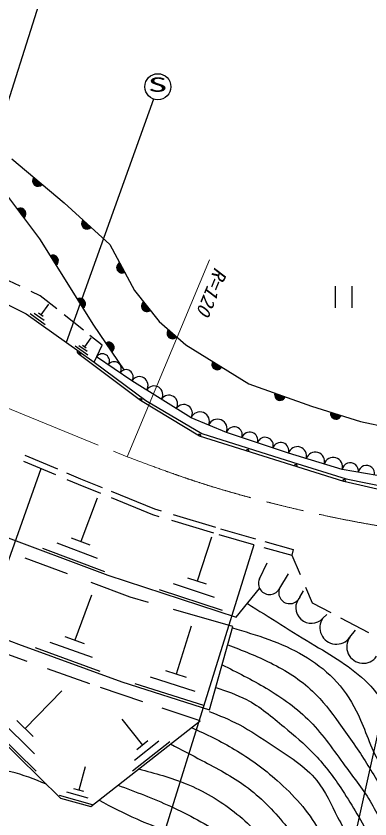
# Model space of a CAD drawing. Units: millimetres, scale not verified. Extents: x 40000 to 680000, y 20000 to 380000.
# Drawn here: x 311468 to 344048, y 240744 to 314634 of the extents above; entities that cross this region are included whole.
import ezdxf
from ezdxf.enums import TextEntityAlignment as Align

# ---------------------------------------------------------------- set-up
doc = ezdxf.new("R2010")
doc.units = ezdxf.units.MM
doc.header["$LTSCALE"] = 1000
doc.linetypes.add('CHAIN', pattern=[18.5, 12, -1.5, 3.5, -1.5])
for name, color, linetype, lineweight in [('M-BGD', 7, 'Continuous', 25), ('M-BMK', 2, 'CHAIN', 13), ('M-STR-HTXT', 7, 'Continuous', 13), ('M-STR-STR3', 7, 'Continuous', 25), ('M-STR-STRC', 7, 'Continuous', 25)]:
    doc.layers.add(name, color=color, linetype=linetype, lineweight=lineweight)
doc.styles.add('ＭＳ ゴシック', font='')
doc.styles.get('ＭＳ ゴシック').set_extended_font_data('MS Gothic')

msp = doc.modelspace()

# ---------------------------------------------------------------- linework, layer by layer
at = {"layer": 'M-BGD'}
for p, q in [((311090, 301489), (315900, 297448)), ((310128, 298781), (313626, 294118)), ((315900, 297448), (320094, 293600)), ((313626, 294118), (318604, 286178)), ((320094, 293600), (322364, 289368)), ((311837, 289773), (309592, 290834)), ((340889, 287768), (340889, 289768)), ((342389, 289768), (342389, 287768)), ((307843, 289524), (312386, 287227)), ((313691, 288898), (312868, 289287)), ((322364, 289368), (324635, 286520)), ((315216, 287681), (313691, 288898)), ((314448, 288117), (313748, 287137)), ((312386, 287227), (318652, 282788)), ((314158, 286217), (312758, 287217)), ((314058, 286607), (313148, 287257)), ((313958, 286987), (313538, 287287)), ((317670, 285722), (315886, 287146)), ((318604, 286178), (321396, 282063)), ((324635, 286520), (327097, 284365)), ((319383, 284355), (318270, 285243)), ((318338, 285027), (317758, 284207)), ((318088, 283427), (316908, 284267)), ((318008, 283757), (317248, 284297)), ((317928, 284077), (317578, 284327)), ((318652, 282788), (319383, 284355)), ((327097, 284365), (332884, 280796)), ((322930, 279264), (317276, 283474)), ((322138, 281075), (318871, 283258)), ((318652, 282788), (323409, 279251)), ((327579, 277654), (322138, 281075)), ((332884, 280796), (338656, 278739)), ((328342, 275976), (322930, 279264)), ((323409, 279251), (328556, 276221)), ((338656, 278739), (343173, 277333)), ((330837, 276319), (327579, 277654)), ((343173, 277333), (349045, 276079)), ((341654, 271806), (328342, 275976)), ((328556, 276221), (336929, 273582)), ((336538, 274396), (330837, 276319)), ((312288, 274216), (315271, 272955)), ((341490, 272898), (336538, 274396)), ((312155, 273675), (315102, 272429)), ((336929, 273582), (341848, 272051)), ((293467, 273127), (319909, 263167)), ((347452, 271888), (341490, 272898)), ((316097, 272606), (317396, 272057)), ((316135, 271993), (317185, 271549)), ((317396, 272057), (319389, 271248)), ((341848, 272051), (345986, 271204)), ((317185, 271549), (319234, 270717)), ((346185, 270764), (341654, 271806)), ((320227, 270908), (324227, 269285)), ((318938, 270277), (317428, 266277)), ((320223, 270316), (324044, 268766)), ((324227, 269285), (324834, 269101)), ((324044, 268766), (324619, 268592)), ((325788, 268237), (329651, 267066)), ((325920, 268772), (329825, 267588)), ((330123, 266923), (333326, 266010)), ((330278, 267450), (333507, 266531)), ((318968, 264717), (315248, 266117)), ((318288, 265947), (316568, 266597)), ((329458, 266677), (328138, 262617)), ((334357, 266288), (336992, 265538)), ((319648, 263477), (313928, 265637)), ((334273, 265740), (336842, 265009)), ((336992, 265538), (336842, 265009)), ((316209, 263305), (312321, 264757)), ((336842, 265009), (337615, 263227)), ((333874, 262830), (334584, 264300)), ((319909, 263167), (331741, 259302)), ((335737, 261996), (336540, 263290)), ((295477, 262939), (311682, 256844)), ((321985, 261149), (318373, 262497)), ((329738, 261137), (325968, 262367)), ((329008, 262337), (327268, 262897)), ((330468, 259937), (324668, 261827)), ((331741, 259302), (333888, 261965)), ((337600, 261162), (337929, 261744)), ((338112, 262081), (338734, 260645)), ((296977, 260907), (315552, 242671)), ((318408, 261347), (316888, 257187)), ((323659, 260668), (321985, 261149)), ((338734, 260645), (340449, 259734)), ((331418, 258440), (325951, 260010)), ((339713, 259215), (340075, 259566)), ((341348, 259256), (343924, 257888)), ((327598, 258487), (326198, 254067)), ((329290, 250797), (331418, 258440)), ((342188, 257463), (342726, 258115)), ((317778, 256857), (315988, 257507)), ((311682, 256844), (321211, 253361)), ((319208, 254307), (313248, 256487)), ((318498, 255587), (314618, 256997)), ((312485, 255242), (310714, 255876)), ((318251, 253179), (314363, 254570)), ((327148, 253767), (325248, 254367)), ((327958, 252477), (323848, 253777)), ((323148, 251529), (319228, 252829)), ((321211, 253361), (329290, 250797)), ((328758, 251177), (322438, 253177)), ((315698, 252537), (312298, 249067)), ((328419, 249781), (324934, 250937)), ((313308, 245147), (308348, 250017)), ((313178, 246747), (309948, 249907)), ((313038, 248337), (311548, 249797)), ((318357, 241897), (328419, 249781)), ((321208, 249927), (323098, 247527)), ((325618, 247837), (322178, 245147)), ((324618, 247887), (322378, 246137)), ((323608, 247927), (322578, 247117)), ((317828, 245527), (317248, 243397)), ((318108, 242667), (316128, 243207)), ((317698, 243267), (316788, 243517)), ((318518, 242057), (315468, 242897)), ((315552, 242671), (318357, 241897))]:
    msp.add_line(p, q, dxfattribs=at)
for centre, radius, start, end in [((313495, 299469), 500, 139.96974, 319.96974), ((313495, 299469), 500, 139.96974, 319.96974), ((313495, 299469), 450, 139.96974, 319.96974), ((313495, 299469), 400, 139.96974, 319.96974), ((313495, 299469), 350, 139.96974, 319.96974), ((313495, 299469), 300, 139.96974, 319.96974), ((313495, 299469), 250, 139.96974, 319.96974), ((313495, 299469), 200, 139.96974, 319.96974), ((313495, 299469), 150, 139.96974, 319.96974), ((313495, 299469), 100, 139.96974, 319.96974), ((313495, 299469), 50, 139.96974, 319.96974), ((311877, 296449), 500, 306.8699, 126.8699), ((311877, 296449), 500, 306.8699, 126.8699), ((311877, 296449), 450, 306.8699, 126.8699), ((311877, 296449), 400, 306.8699, 126.8699), ((311877, 296449), 350, 306.8699, 126.8699), ((311877, 296449), 300, 306.8699, 126.8699), ((311877, 296449), 250, 306.8699, 126.8699), ((311877, 296449), 200, 306.8699, 126.8699), ((311877, 296449), 150, 306.8699, 126.8699), ((311877, 296449), 100, 306.8699, 126.8699), ((311877, 296449), 50, 306.8699, 126.8699), ((317997, 295524), 500, 137.46576, 317.46576), ((317997, 295524), 500, 137.46576, 317.46576), ((317997, 295524), 450, 137.46576, 317.46576), ((317997, 295524), 400, 137.46576, 317.46576), ((317997, 295524), 350, 137.46576, 317.46576), ((317997, 295524), 300, 137.46576, 317.46576), ((317997, 295524), 250, 137.46576, 317.46576), ((317997, 295524), 200, 137.46576, 317.46576), ((317997, 295524), 150, 137.46576, 317.46576), ((317997, 295524), 100, 137.46576, 317.46576), ((317997, 295524), 50, 137.46576, 317.46576), ((314870, 292133), 500, 302.08706, 122.08706), ((314870, 292133), 500, 302.08706, 122.08706), ((314870, 292133), 450, 302.08706, 122.08706), ((314870, 292133), 400, 302.08706, 122.08706), ((314870, 292133), 350, 302.08706, 122.08706), ((314870, 292133), 300, 302.08706, 122.08706), ((314870, 292133), 250, 302.08706, 122.08706), ((314870, 292133), 200, 302.08706, 122.08706), ((314870, 292133), 150, 302.08706, 122.08706), ((314870, 292133), 100, 302.08706, 122.08706), ((314870, 292133), 50, 302.08706, 122.08706), ((321229, 291484), 500, 118.20749, 298.20749), ((321229, 291484), 500, 118.20749, 298.20749), ((321229, 291484), 450, 118.20749, 298.20749), ((321229, 291484), 400, 118.20749, 298.20749), ((321229, 291484), 350, 118.20749, 298.20749), ((321229, 291484), 300, 118.20749, 298.20749), ((321229, 291484), 250, 118.20749, 298.20749), ((321229, 291484), 200, 118.20749, 298.20749), ((321229, 291484), 150, 118.20749, 298.20749), ((321229, 291484), 100, 118.20749, 298.20749), ((321229, 291484), 50, 118.20749, 298.20749), ((317359, 288163), 500, 302.08706, 122.08706), ((317359, 288163), 500, 302.08706, 122.08706), ((317359, 288163), 450, 302.08706, 122.08706), ((317359, 288163), 400, 302.08706, 122.08706), ((317359, 288163), 350, 302.08706, 122.08706), ((317359, 288163), 300, 302.08706, 122.08706), ((317359, 288163), 250, 302.08706, 122.08706), ((317359, 288163), 200, 302.08706, 122.08706), ((317359, 288163), 150, 302.08706, 122.08706), ((317359, 288163), 100, 302.08706, 122.08706), ((317359, 288163), 50, 302.08706, 122.08706), ((323499, 287944), 500, 128.56526, 308.56526), ((323499, 287944), 500, 128.56526, 308.56526), ((323499, 287944), 450, 128.56526, 308.56526), ((323499, 287944), 400, 128.56526, 308.56526), ((323499, 287944), 350, 128.56526, 308.56526), ((323499, 287944), 300, 128.56526, 308.56526), ((323499, 287944), 250, 128.56526, 308.56526), ((323499, 287944), 200, 128.56526, 308.56526), ((323499, 287944), 150, 128.56526, 308.56526), ((323499, 287944), 100, 128.56526, 308.56526), ((323499, 287944), 50, 128.56526, 308.56526), ((325866, 285443), 500, 138.81407, 318.81407), ((325866, 285443), 500, 138.81407, 318.81407), ((325866, 285443), 450, 138.81407, 318.81407), ((325866, 285443), 400, 138.81407, 318.81407), ((325866, 285443), 350, 138.81407, 318.81407), ((325866, 285443), 300, 138.81407, 318.81407), ((325866, 285443), 250, 138.81407, 318.81407), ((325866, 285443), 200, 138.81407, 318.81407), ((325866, 285443), 150, 138.81407, 318.81407), ((325866, 285443), 100, 138.81407, 318.81407), ((325866, 285443), 50, 138.81407, 318.81407), ((320000, 284120), 500, 304.15969, 124.15969), ((320000, 284120), 500, 304.15969, 124.15969), ((320000, 284120), 450, 304.15969, 124.15969), ((320000, 284120), 400, 304.15969, 124.15969), ((317575, 283875), 500, 188.32565, 233.32565), ((320000, 284120), 350, 304.15969, 124.15969), ((320000, 284120), 300, 304.15969, 124.15969), ((320000, 284120), 250, 304.15969, 124.15969), ((320000, 284120), 200, 304.15969, 124.15969), ((320000, 284120), 150, 304.15969, 124.15969), ((320000, 284120), 100, 304.15969, 124.15969), ((320000, 284120), 50, 304.15969, 124.15969), ((317276, 283474), 150, 323.32565, 143.32565), ((319416, 282894), 655, 326.25372, 146.25372), ((320505, 282166), 655, 326.25372, 146.25372), ((329991, 282581), 500, 148.33737, 328.33737), ((329991, 282581), 500, 148.33737, 328.33737), ((329991, 282581), 450, 148.33737, 328.33737), ((329991, 282581), 400, 148.33737, 328.33737), ((329991, 282581), 350, 148.33737, 328.33737), ((329991, 282581), 300, 148.33737, 328.33737), ((329991, 282581), 250, 148.33737, 328.33737), ((329991, 282581), 200, 148.33737, 328.33737), ((329991, 282581), 150, 148.33737, 328.33737), ((329991, 282581), 100, 148.33737, 328.33737), ((329991, 282581), 50, 148.33737, 328.33737), ((321594, 281439), 655, 326.25372, 146.25372), ((322818, 280647), 803, 327.84068, 147.84068), ((324178, 279792), 803, 327.84068, 147.84068), ((322930, 279264), 150, 328.72519, 143.32565), ((325539, 278937), 803, 327.84068, 147.84068), ((335770, 279767), 500, 160.37774, 340.37774), ((335770, 279767), 500, 160.37774, 340.37774), ((335770, 279767), 450, 160.37774, 340.37774), ((335770, 279767), 400, 160.37774, 340.37774), ((335770, 279767), 350, 160.37774, 340.37774), ((335770, 279767), 300, 160.37774, 340.37774), ((335770, 279767), 250, 160.37774, 340.37774), ((335770, 279767), 200, 160.37774, 340.37774), ((335770, 279767), 150, 160.37774, 340.37774), ((335770, 279767), 100, 160.37774, 340.37774), ((335770, 279767), 50, 160.37774, 340.37774), ((326899, 278082), 803, 327.84068, 147.84068), ((328393, 277320), 880, 337.70637, 157.70637), ((340914, 278036), 500, 162.7185, 342.7185), ((340914, 278036), 500, 162.7185, 342.7185), ((340914, 278036), 450, 162.7185, 342.7185), ((340914, 278036), 400, 162.7185, 342.7185), ((340914, 278036), 350, 162.7185, 342.7185), ((340914, 278036), 300, 162.7185, 342.7185), ((340914, 278036), 250, 162.7185, 342.7185), ((340914, 278036), 200, 162.7185, 342.7185), ((340914, 278036), 150, 162.7185, 342.7185), ((340914, 278036), 100, 162.7185, 342.7185), ((340914, 278036), 50, 162.7185, 342.7185), ((330022, 276652), 880, 337.70637, 157.70637), ((331549, 276078), 752, 341.36883, 161.36883), ((332975, 275598), 752, 341.36883, 161.36883), ((328342, 275976), 150, 342.60668, 148.72519), ((334400, 275117), 752, 341.36883, 161.36883), ((335825, 274637), 752, 341.36883, 161.36883), ((337363, 274147), 862, 343.16253, 163.16253), ((332780, 274586), 150, 342.60668, 162.60668), ((339014, 273647), 862, 343.16253, 163.16253), ((340665, 273148), 862, 343.16253, 163.16253), ((342235, 272772), 756, 350.38543, 170.38543), ((337217, 273196), 150, 342.60668, 162.60668), ((343726, 272519), 756, 350.38543, 170.38543), ((341654, 271806), 150, 347.04242, 162.60668), ((334805, 262413), 1021, 155.87902, 335.87902), ((336668, 261579), 1021, 155.87902, 335.87902), ((338657, 260188), 1437, 137.3533, 317.3533), ((340951, 258339), 1516, 144.70665, 324.70665), ((343426, 256587), 1516, 144.70665, 324.70665)]:
    msp.add_arc(centre, radius, start, end, dxfattribs=at)
for points, knots in [([(332771, 260580), (334818, 259281), (336865, 257982), (338975, 256708), (340812, 255600), (342697, 254511), (344123, 252961), (345067, 251935), (345809, 250708), (346469, 249459), (347358, 247780), (348097, 246062), (348921, 244346), (349547, 243043), (350221, 241740), (351162, 240669), (351988, 239729), (353020, 238966), (354069, 238253), (355327, 237396), (356609, 236609), (357886, 235801), (358798, 235224), (359707, 234637), (360653, 234120), (361807, 233490), (363016, 232964), (364225, 232439)], [0, 0, 0, 0, 1, 1, 1, 2, 2, 2, 3, 3, 3, 4, 4, 4, 5, 5, 5, 6, 6, 6, 7, 7, 7, 8, 8, 8, 9, 9, 9, 9]), ([(331384, 258319), (332507, 257997), (333629, 257675), (334738, 257269), (336933, 256463), (339073, 255326), (340691, 253662), (341538, 252790), (342243, 251774), (342792, 250685), (343530, 249222), (343989, 247627), (344753, 246202), (345520, 244772), (346594, 243512), (347660, 242245), (348881, 240794), (350092, 239333), (351582, 238217), (353220, 236992), (355195, 236185), (356765, 234856), (357654, 234104), (358413, 233185), (359322, 232474), (360443, 231598), (361791, 231038), (363139, 230478)], [0, 0, 0, 0, 1, 1, 1, 2, 2, 2, 3, 3, 3, 4, 4, 4, 5, 5, 5, 6, 6, 6, 7, 7, 7, 8, 8, 8, 9, 9, 9, 9]), ([(330956, 256782), (332290, 256261), (333623, 255740), (334913, 255097), (336305, 254404), (337647, 253570), (338765, 252506), (339675, 251640), (340437, 250622), (341181, 249599), (342019, 248448), (342834, 247290), (343598, 246097), (344324, 244963), (345005, 243797), (345559, 242560), (346051, 241463), (346443, 240309), (347065, 239303), (347928, 237907), (349233, 236794), (350567, 235766), (352479, 234291), (354449, 232990), (356485, 231774), (358047, 230841), (359647, 229959), (361248, 229077)], [0, 0, 0, 0, 1, 1, 1, 2, 2, 2, 3, 3, 3, 4, 4, 4, 5, 5, 5, 6, 6, 6, 7, 7, 7, 8, 8, 8, 9, 9, 9, 9]), ([(330443, 254937), (331806, 254251), (333169, 253564), (334489, 252778), (335956, 251905), (337369, 250909), (338554, 249700), (339756, 248474), (340723, 247030), (341751, 245635), (342595, 244489), (343481, 243377), (344198, 242162), (344892, 240985), (345427, 239712), (346053, 238491), (346758, 237117), (347578, 235810), (348539, 234584), (349223, 233712), (349979, 232882), (350868, 232255), (352050, 231422), (353468, 230949), (354815, 230361), (356123, 229789), (357363, 229108), (358603, 228427)], [0, 0, 0, 0, 1, 1, 1, 2, 2, 2, 3, 3, 3, 4, 4, 4, 5, 5, 5, 6, 6, 6, 7, 7, 7, 8, 8, 8, 9, 9, 9, 9]), ([(329855, 252829), (330820, 252512), (331784, 252196), (332671, 251735), (333931, 251082), (335036, 250140), (336138, 249214), (337069, 248432), (337998, 247662), (338835, 246798), (339775, 245827), (340600, 244739), (341356, 243611), (342292, 242215), (343122, 240759), (343948, 239303), (344618, 238123), (345285, 236944), (345909, 235731), (346315, 234943), (346703, 234140), (347205, 233420), (347833, 232517), (348640, 231742), (349446, 230968)], [0, 0, 0, 0, 1, 1, 1, 2, 2, 2, 3, 3, 3, 4, 4, 4, 5, 5, 5, 6, 6, 6, 7, 7, 7, 8, 8, 8, 8]), ([(329246, 250642), (330183, 250265), (331120, 249888), (332006, 249424), (333059, 248872), (334040, 248197), (335053, 247533), (336530, 246563), (338075, 245617), (339150, 244276), (339946, 243283), (340485, 242074), (341076, 240914), (341812, 239469), (342628, 238100), (343318, 236642), (343857, 235501), (344320, 234305), (345034, 233280), (345526, 232572), (346138, 231945), (346750, 231318)], [0, 0, 0, 0, 1, 1, 1, 2, 2, 2, 3, 3, 3, 4, 4, 4, 5, 5, 5, 6, 6, 6, 7, 7, 7, 7]), ([(327629, 249162), (328972, 248531), (330314, 247899), (331586, 247148), (332978, 246325), (334284, 245357), (335508, 244276), (336997, 242960), (338364, 241476), (339325, 239758), (340071, 238426), (340573, 236952), (341321, 235626), (342052, 234330), (343018, 233175), (343983, 232019)], [0, 0, 0, 0, 1, 1, 1, 2, 2, 2, 3, 3, 3, 4, 4, 4, 5, 5, 5, 5]), ([(325689, 247642), (326650, 247140), (327611, 246638), (328574, 246132), (329957, 245405), (331344, 244671), (332601, 243751), (333953, 242762), (335155, 241557), (336208, 240249), (337108, 239131), (337898, 237936), (338695, 236747), (339888, 234965), (341095, 233194), (342302, 231424)], [0, 0, 0, 0, 1, 1, 1, 2, 2, 2, 3, 3, 3, 4, 4, 4, 5, 5, 5, 5]), ([(314259, 243940), (313183, 244380), (312107, 244820), (310974, 245088), (309821, 245360), (308608, 245454), (307437, 245238), (306376, 245042), (305350, 244593), (304500, 243949), (303436, 243143), (302649, 242033), (301862, 240922)], [0, 0, 0, 0, 1, 1, 1, 2, 2, 2, 3, 3, 3, 4, 4, 4, 4]), ([(322754, 245342), (324239, 244950), (325724, 244557), (327141, 243976), (328717, 243330), (330209, 242450), (331552, 241396), (332912, 240328), (334120, 239080), (335255, 237776), (336957, 235821), (338499, 233741), (340040, 231660)], [0, 0, 0, 0, 1, 1, 1, 2, 2, 2, 3, 3, 3, 4, 4, 4, 4]), ([(320853, 243853), (322475, 243240), (324096, 242628), (325674, 241912), (327374, 241141), (329024, 240249), (330567, 239190), (332142, 238109), (333605, 236852), (334874, 235434), (336126, 234035), (337189, 232477), (338251, 230920)], [0, 0, 0, 0, 1, 1, 1, 2, 2, 2, 3, 3, 3, 4, 4, 4, 4]), ([(319106, 242484), (320246, 241871), (321385, 241258), (322573, 240741), (324340, 239971), (326215, 239412), (327879, 238466), (329238, 237694), (330457, 236662), (331601, 235572), (333085, 234157), (334445, 232642), (335805, 231127)], [0, 0, 0, 0, 1, 1, 1, 2, 2, 2, 3, 3, 3, 4, 4, 4, 4])]:
    msp.add_open_spline(points, degree=3, knots=knots, dxfattribs=at)
at = {"layer": 'M-BMK'}
msp.add_line((290777, 286633), (321685, 274082), dxfattribs=at)
msp.add_open_spline([(321685, 274082), (323781, 273295), (325878, 272508), (328004, 271810), (330419, 271017), (332872, 270339), (335340, 269723), (338502, 268935), (341689, 268247), (344901, 267707), (348218, 267149), (351562, 266748), (354914, 266455), (357204, 266255), (359498, 266106), (361794, 266049), (362177, 266040), (362560, 266033), (362943, 266029), (363326, 266024), (363709, 266023), (364092, 266024), (364475, 266026), (364858, 266031), (365240, 266038), (365346, 266040), (365452, 266042), (365558, 266046), (365664, 266050), (365769, 266056), (365875, 266055), (365950, 266055), (366025, 266051), (366101, 266048)], degree=3, knots=[0, 0, 0, 0, 1, 1, 1, 2, 2, 2, 3, 3, 3, 4, 4, 4, 5, 5, 5, 6, 6, 6, 7, 7, 7, 8, 8, 8, 9, 9, 9, 10, 10, 10, 11, 11, 11, 11], dxfattribs=at)
at = {"layer": 'M-STR-HTXT'}
msp.add_line((321685, 274082), (329277, 292186), dxfattribs=at)
at = {"layer": 'M-STR-STR3'}
msp.add_line((307832, 297629), (314341, 318129), dxfattribs=at)
at = {"layer": 'M-STR-STRC'}
for p, q in [((324124, 307000), (316086, 284606)), ((302171, 240251), (313766, 272994)), ((322999, 232614), (333401, 265989)), ((340840, 230842), (347881, 262620))]:
    msp.add_line(p, q, dxfattribs=at)
msp.add_circle((324523, 308132), 1200, dxfattribs=at)

# ---------------------------------------------------------------- texts
at = {"layer": 'M-STR-HTXT', "style": 'ＭＳ ゴシック', "oblique": 15}
msp.add_text('R=120', height=1320, rotation=247.647, dxfattribs=at).set_placement((329404, 291748), align=Align.BOTTOM_LEFT)
at = {"layer": 'M-STR-STRC', "style": 'ＭＳ ゴシック', "width": 2}
msp.add_text('S', height=1320, dxfattribs=at).set_placement((323604, 307269), align=Align.BOTTOM_LEFT)

doc.saveas('drawing.dxf')
